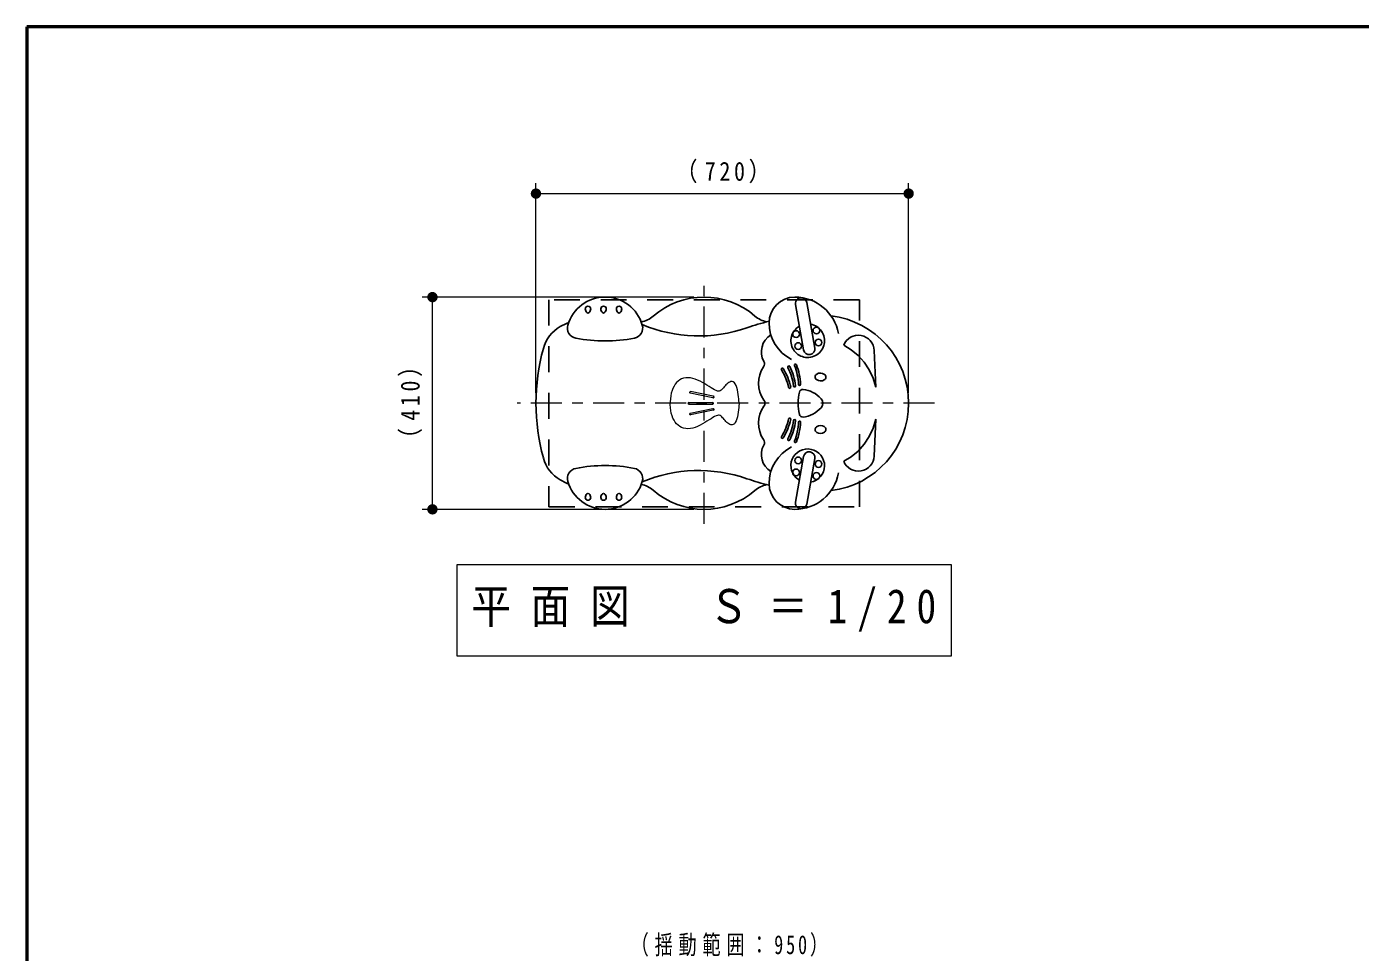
# Model space of a CAD drawing. Units: millimetres on the paper, scale 1:20. Extents: x -385 to 0, y 0 to 267.
# Drawn here: x -385 to -256.2, y 177.6 to 267 of the extents above; entities that cross this region are included whole.
import ezdxf

# ---------------------------------------------------------------- set-up
doc = ezdxf.new("R2010")
doc.units = ezdxf.units.MM
doc.linetypes.add('USER1', pattern=[4.5, 2.5, -2])
doc.linetypes.add('USER2', pattern=[6, 3, -1, 1, -1])
doc.layers.add('LY_1', color=7, linetype='Continuous', lineweight=13)
doc.styles.add('ＭＳ ゴシック', font='')
doc.styles.get('ＭＳ ゴシック').set_extended_font_data('MS Gothic')

# ---------------------------------------------------------------- blocks, each defined once
blk = doc.blocks.new('filled_dot')
at = {"color": 0, "linetype": 'Continuous', "lineweight": -2, "const_width": 1.25}
blk.add_lwpolyline([(-0.625, 0, 1), (0.625, 0, 1)], format="xyb", close=True, dxfattribs=at)

msp = doc.modelspace()

# ---------------------------------------------------------------- linework, layer by layer
at = {"layer": 'LY_1', "lineweight": 50}
for p, q in [((-385, 267), (-385, 0)), ((0, 267), (-385, 267))]:
    msp.add_line(p, q, dxfattribs=at)
at = {"layer": 'LY_1'}
for p, q in [((-335.804, 231.625), (-335.804, 251.875)), ((-299.804, 231.625), (-299.804, 251.875)), ((-335.804, 250.875), (-299.804, 250.875)), ((-320.554, 240.875), (-346.804, 240.875)), ((-345.804, 220.375), (-345.804, 240.875)), ((-321.021, 230.7), (-318.753, 230.7)), ((-318.704, 231.157), (-320.895, 231.603)), ((-318.674, 231.304), (-320.866, 231.75)), ((-321.021, 230.55), (-318.753, 230.55)), ((-318.704, 230.092), (-320.895, 229.646)), ((-318.674, 229.945), (-320.866, 229.499)), ((-320.554, 220.375), (-346.804, 220.375)), ((-343.454, 215.025), (-343.454, 206.225)), ((-295.654, 215.025), (-343.454, 215.025)), ((-295.654, 206.225), (-295.654, 215.025)), ((-343.454, 206.225), (-295.654, 206.225))]:
    msp.add_line(p, q, dxfattribs=at)
at = {"layer": 'LY_1', "linetype": 'USER2'}
for p, q in [((-319.554, 218.965), (-319.554, 242.285)), ((-297.292, 230.625), (-337.634, 230.625))]:
    msp.add_line(p, q, dxfattribs=at)
at = {"layer": 'LY_1', "linetype": 'USER1', "lineweight": 25}
for p, q in [((-304.554, 240.625), (-334.554, 240.625)), ((-334.554, 240.625), (-334.554, 220.625)), ((-304.554, 220.625), (-304.554, 240.625)), ((-334.554, 220.625), (-304.554, 220.625))]:
    msp.add_line(p, q, dxfattribs=at)
at = {"layer": 'LY_1', "lineweight": 25}
for p, q in [((-310.732, 240.173), (-309.955, 235.769)), ((-309.649, 240.364), (-308.872, 235.96)), ((-302.974, 232.17), (-303.132, 235.725)), ((-302.974, 229.079), (-303.132, 225.524)), ((-310.732, 221.076), (-309.955, 225.48)), ((-309.649, 220.885), (-308.872, 225.289))]:
    msp.add_line(p, q, dxfattribs=at)
for points in [[(-309.276, 238.253), (-309.118, 238.218), (-308.964, 238.167), (-308.816, 238.102), (-308.676, 238.021), (-308.544, 237.928), (-308.422, 237.821), (-308.311, 237.704), (-308.213, 237.575), (-308.128, 237.438), (-308.058, 237.293), (-308.002, 237.141), (-307.962, 236.985), (-307.937, 236.825), (-307.929, 236.664), (-307.937, 236.503), (-307.961, 236.343), (-308.001, 236.187), (-308.056, 236.035), (-308.127, 235.89), (-308.211, 235.752), (-308.309, 235.623), (-308.42, 235.504), (-308.541, 235.397), (-308.673, 235.303), (-308.813, 235.222), (-308.961, 235.156), (-309.115, 235.104), (-309.273, 235.068), (-309.434, 235.048), (-309.596, 235.044), (-309.758, 235.056), (-309.918, 235.083), (-310.074, 235.127), (-310.225, 235.186), (-310.369, 235.26), (-310.505, 235.347), (-310.631, 235.448), (-310.747, 235.561), (-310.851, 235.684), (-310.942, 235.818), (-311.02, 235.96), (-311.082, 236.108), (-311.13, 236.263), (-311.161, 236.421), (-311.177, 236.581), (-311.176, 236.743), (-311.16, 236.903), (-311.127, 237.061), (-311.079, 237.216), (-311.015, 237.364), (-310.937, 237.506), (-310.845, 237.639), (-310.74, 237.762), (-310.624, 237.875), (-310.496, 237.975), (-310.36, 238.062)], [(-306.078, 236.226), (-305.351, 235.794), (-304.689, 235.246), (-304.109, 234.594), (-303.622, 233.852), (-303.241, 233.038), (-302.974, 232.17)], [(-306.078, 225.023), (-305.351, 225.455), (-304.689, 226.003), (-304.109, 226.655), (-303.622, 227.397), (-303.241, 228.211), (-302.974, 229.079)], [(-309.276, 222.996), (-309.005, 223.067), (-308.751, 223.183), (-308.52, 223.34), (-308.32, 223.535), (-308.157, 223.761), (-308.035, 224.012), (-307.959, 224.28), (-307.929, 224.557), (-307.948, 224.836), (-308.015, 225.106), (-308.128, 225.362), (-308.283, 225.594), (-308.476, 225.797), (-308.701, 225.964), (-308.951, 226.09), (-309.219, 226.171), (-309.497, 226.205), (-309.777, 226.191), (-310.05, 226.13), (-310.308, 226.023), (-310.544, 225.873), (-310.751, 225.685), (-310.922, 225.464), (-311.052, 225.218), (-311.138, 224.953), (-311.176, 224.677), (-311.167, 224.398), (-311.109, 224.125), (-311.005, 223.866), (-310.859, 223.628), (-310.673, 223.419), (-310.454, 223.245), (-310.407, 223.215), (-310.36, 223.187)]]:
    msp.add_lwpolyline(points, dxfattribs=at)
at = {"layer": 'LY_1'}
for points in [[(-316.187, 230.625), (-316.191, 230.689), (-316.202, 230.851), (-316.219, 231.041), (-316.241, 231.252), (-316.27, 231.474), (-316.307, 231.701), (-316.353, 231.923), (-316.408, 232.133), (-316.473, 232.323), (-316.55, 232.485), (-316.638, 232.611), (-316.74, 232.692), (-316.855, 232.721), (-316.973, 232.709), (-317.082, 232.675), (-317.184, 232.623), (-317.28, 232.556), (-317.371, 232.477), (-317.457, 232.389), (-317.539, 232.297), (-317.619, 232.203), (-317.697, 232.11), (-317.774, 232.023), (-317.851, 231.944), (-317.929, 231.877), (-318.01, 231.824), (-318.093, 231.791), (-318.18, 231.779), (-318.281, 231.795), (-318.404, 231.842), (-318.548, 231.915), (-318.71, 232.009), (-318.889, 232.119), (-319.082, 232.24), (-319.287, 232.369), (-319.502, 232.5), (-319.725, 232.629), (-319.955, 232.75), (-320.188, 232.86), (-320.424, 232.954), (-320.66, 233.027), (-320.893, 233.074), (-321.123, 233.091), (-321.342, 233.077), (-321.547, 233.036), (-321.738, 232.968), (-321.914, 232.875), (-322.076, 232.758), (-322.222, 232.617), (-322.354, 232.454), (-322.47, 232.27), (-322.572, 232.064), (-322.658, 231.839), (-322.729, 231.596), (-322.784, 231.334), (-322.823, 231.056), (-322.847, 230.762), (-322.853, 230.625)], [(-316.187, 230.625), (-316.191, 230.56), (-316.202, 230.398), (-316.219, 230.208), (-316.241, 229.997), (-316.27, 229.775), (-316.307, 229.549), (-316.353, 229.326), (-316.408, 229.116), (-316.473, 228.926), (-316.55, 228.764), (-316.638, 228.638), (-316.74, 228.557), (-316.855, 228.528), (-316.973, 228.54), (-317.082, 228.574), (-317.184, 228.626), (-317.28, 228.693), (-317.371, 228.772), (-317.457, 228.86), (-317.539, 228.952), (-317.619, 229.046), (-317.697, 229.139), (-317.774, 229.226), (-317.851, 229.305), (-317.929, 229.373), (-318.01, 229.425), (-318.093, 229.459), (-318.18, 229.471), (-318.281, 229.454), (-318.404, 229.407), (-318.548, 229.334), (-318.71, 229.241), (-318.889, 229.13), (-319.082, 229.009), (-319.287, 228.88), (-319.502, 228.749), (-319.725, 228.62), (-319.955, 228.499), (-320.188, 228.389), (-320.424, 228.295), (-320.66, 228.222), (-320.893, 228.175), (-321.123, 228.159), (-321.342, 228.173), (-321.547, 228.214), (-321.738, 228.281), (-321.914, 228.374), (-322.076, 228.491), (-322.222, 228.632), (-322.354, 228.795), (-322.47, 228.98), (-322.572, 229.185), (-322.658, 229.41), (-322.729, 229.653), (-322.784, 229.915), (-322.823, 230.193), (-322.847, 230.487), (-322.853, 230.625)]]:
    msp.add_lwpolyline(points, dxfattribs=at)
at = {"layer": 'LY_1', "lineweight": 25}
for centre in [(-310.683, 237.304), (-308.713, 237.651), (-310.479, 236.146), (-308.509, 236.494), (-310.683, 223.945), (-310.479, 225.103), (-308.509, 224.756), (-308.713, 223.598)]:
    msp.add_circle(centre, 0.325, dxfattribs=at)
for centre, radius, start, end in [((-329.129, 237.125), 3.749, 16.28404, 163.71596), ((-330.779, 239.738), 0.262, 0, 180), ((-330.539, 239.738), 0.502, 180, 226.30968), ((-331.02, 239.738), 0.502, 313.69032, 0), ((-329.279, 239.738), 0.262, 0, 180), ((-329.039, 239.738), 0.502, 180, 226.30968), ((-329.52, 239.738), 0.502, 313.69032, 0), ((-327.779, 239.738), 0.262, 0, 180), ((-327.539, 239.738), 0.502, 180, 226.30968), ((-328.02, 239.738), 0.502, 313.69032, 0), ((-319.554, 233.375), 7.5, 49.14032, 131.02065), ((-310.798, 238.385), 2.49, 90, 180), ((-310.798, 236.594), 4.28, 10.27368, 90), ((-310.19, 240.269), 0.55, 10, 190), ((-329.333, 230.839), 8.285, 113.53648, 119.86208), ((-330.779, 239.487), 0.154, 226.30968, 313.69032), ((-329.279, 239.487), 0.154, 226.30968, 313.69032), ((-327.779, 239.487), 0.154, 226.30968, 313.69032), ((-326.117, 240.919), 2.5, 281.27287, 311.02065), ((-308.304, 217.561), 21.564, 103.35013, 109.27572), ((-313.012, 240.938), 2.5, 229.14032, 258.56572), ((-309.318, 238.385), 3.97, 180, 243.15842), ((-308.304, 230.625), 8.5, 276.76248, 83.23752), ((-331.716, 234.989), 3.5, 119.86208, 164.66135), ((-331.768, 237.896), 1, 163.71596, 259.11228), ((-326.49, 237.896), 1, 281.04701, 16.28404), ((-320.082, 251.238), 14.114, 247.2264, 289.27572), ((-312.125, 235.588), 1.905, 121.21519, 209.02014), ((-304.66, 235.657), 1.529, 2.55622, 158.11847), ((-315.804, 230.625), 20, 164.66135, 195.33865), ((-329.129, 251.413), 14.772, 258.95299, 281.04701), ((-309.414, 235.864), 0.55, 190, 10), ((-314.228, 234.421), 0.5, 325.23086, 29.02014), ((-311.54, 232.554), 2.773, 145.23086, 216.11941), ((-312.012, 233.921), 0.1, 31.38737, 211.38737), ((-316.998, 230.879), 5.74, 12.61263, 31.38737), ((-316.998, 230.879), 5.94, 12.61263, 31.38737), ((-311.377, 234.123), 0.1, 26.38737, 206.38737), ((-316.609, 231.527), 5.74, 7.61263, 26.38737), ((-316.609, 231.527), 5.94, 7.61263, 26.38737), ((-310.738, 234.311), 0.1, 21.38737, 201.38737), ((-316.176, 232.181), 5.74, 2.61263, 21.38737), ((-316.176, 232.181), 5.94, 2.61263, 21.38737), ((-308.514, 233.165), 0.322, 121.48829, 234.51171), ((-308.329, 232.862), 0.677, 54.51171, 121.48829), ((-308.123, 233.151), 0.322, 301.48829, 54.51171), ((-311.298, 232.155), 0.1, 192.61263, 12.61263), ((-310.82, 232.301), 0.1, 187.61263, 7.61263), ((-310.342, 232.447), 0.1, 182.61263, 2.61263), ((-310.041, 231.629), 0.331, 84.48445, 166.84702), ((-310.265, 229.311), 2.66, 41.0888, 84.48445), ((-308.308, 233.454), 0.677, 234.51171, 301.48829), ((-321.021, 230.625), 0.075, 90, 270), ((-320.88, 231.677), 0.075, 78.49818, 258.49818), ((-318.753, 230.625), 0.075, 270, 90), ((-318.689, 231.231), 0.075, 258.49818, 78.49818), ((-314.184, 230.625), 0.5, 323.88059, 36.11941), ((-305.741, 230.625), 4.746, 166.84702, 193.15298), ((-308.759, 230.625), 0.661, 318.9112, 41.0888), ((-320.88, 229.573), 0.075, 101.50182, 281.50182), ((-318.689, 230.018), 0.075, 281.50182, 101.50182), ((-311.54, 228.695), 2.773, 143.88059, 214.76914), ((-310.041, 229.62), 0.331, 193.15298, 275.51555), ((-310.265, 231.938), 2.66, 275.51555, 318.9112), ((-316.998, 230.37), 5.74, 328.61263, 347.38737), ((-316.998, 230.37), 5.94, 328.61263, 347.38737), ((-316.609, 229.722), 5.74, 333.61263, 352.38737), ((-311.298, 229.095), 0.1, 347.38737, 167.38737), ((-316.609, 229.722), 5.94, 333.61263, 352.38737), ((-310.82, 228.948), 0.1, 352.38737, 172.38737), ((-316.176, 229.068), 5.74, 338.61263, 357.38737), ((-316.176, 229.068), 5.94, 338.61263, 357.38737), ((-310.342, 228.802), 0.1, 357.38737, 177.38737), ((-308.514, 228.084), 0.322, 125.48829, 238.51171), ((-308.308, 227.796), 0.677, 58.51171, 125.48829), ((-308.123, 228.098), 0.322, 305.48829, 58.51171), ((-314.228, 226.829), 0.5, 330.97986, 34.76914), ((-312.012, 227.328), 0.1, 148.61263, 328.61263), ((-311.377, 227.127), 0.1, 153.61263, 333.61263), ((-310.738, 226.939), 0.1, 158.61263, 338.61263), ((-308.329, 228.387), 0.677, 238.51171, 305.48829), ((-312.125, 225.662), 1.905, 150.97986, 238.78481), ((-309.318, 222.865), 3.97, 116.84158, 180), ((-309.414, 225.385), 0.55, 350, 170), ((-304.66, 225.593), 1.529, 201.88153, 357.44378), ((-331.716, 226.26), 3.5, 195.33865, 240.13792), ((-331.768, 223.353), 1, 100.88772, 196.28404), ((-329.129, 209.836), 14.772, 78.95299, 101.04701), ((-326.49, 223.353), 1, 343.71596, 78.95299), ((-329.333, 230.41), 8.285, 240.13792, 246.46352), ((-329.129, 224.124), 3.749, 196.28404, 343.71596), ((-320.082, 210.011), 14.114, 70.72428, 112.7736), ((-308.304, 243.688), 21.564, 250.72428, 256.64987), ((-310.798, 224.655), 4.28, 270, 349.72632), ((-330.539, 221.511), 0.502, 133.69032, 180), ((-330.779, 221.762), 0.154, 46.30968, 133.69032), ((-331.02, 221.511), 0.502, 0, 46.30968), ((-329.039, 221.511), 0.502, 133.69032, 180), ((-329.279, 221.762), 0.154, 46.30968, 133.69032), ((-329.52, 221.511), 0.502, 0, 46.30968), ((-327.539, 221.511), 0.502, 133.69032, 180), ((-327.779, 221.762), 0.154, 46.30968, 133.69032), ((-328.02, 221.511), 0.502, 0, 46.30968), ((-326.117, 220.33), 2.5, 48.97935, 78.72713), ((-319.554, 227.875), 7.5, 228.97935, 310.85968), ((-313.012, 220.311), 2.5, 101.43428, 130.85968), ((-310.798, 222.865), 2.49, 180, 270), ((-330.779, 221.511), 0.262, 180, 0), ((-329.279, 221.511), 0.262, 180, 0), ((-327.779, 221.511), 0.262, 180, 0), ((-310.19, 220.98), 0.55, 170, 350)]:
    msp.add_arc(centre, radius, start, end, dxfattribs=at)

# ---------------------------------------------------------------- block references
at = {"layer": 'LY_1', "xscale": 0.4, "yscale": 0.4}
msp.add_blockref('filled_dot', (-335.804, 250.875), dxfattribs=at)
for p, rotation in [((-299.804, 250.875), 180), ((-345.804, 240.875), 270), ((-345.804, 220.375), 90)]:
    msp.add_blockref('filled_dot', p, dxfattribs=dict(at, rotation=rotation))

# ---------------------------------------------------------------- texts
at = {"layer": 'LY_1', "style": 'ＭＳ ゴシック'}
for s, insert, char_height, attachment_point in [('\\T1.33;\\W0.85;（720）', (-317.379, 251.875), 1.833, 8), ('\\T1.5;\\W0.85;平面図\u3000Ｓ＝1/20', (-342.054, 210.625), 3.299, 4), ('\\T1.32;\\W0.7;（揺動範囲：950）', (-316.839, 177.166), 1.833, 8)]:
    msp.add_mtext(s, dxfattribs=dict(at, insert=insert, char_height=char_height, attachment_point=attachment_point))
at = {"layer": 'LY_1', "insert": (-346.804, 231.05), "char_height": 1.833, "attachment_point": 8, "rotation": 90, "style": 'ＭＳ ゴシック'}
msp.add_mtext('\\T1.33;\\W0.85;（410）', dxfattribs=at)

doc.saveas('drawing.dxf')
